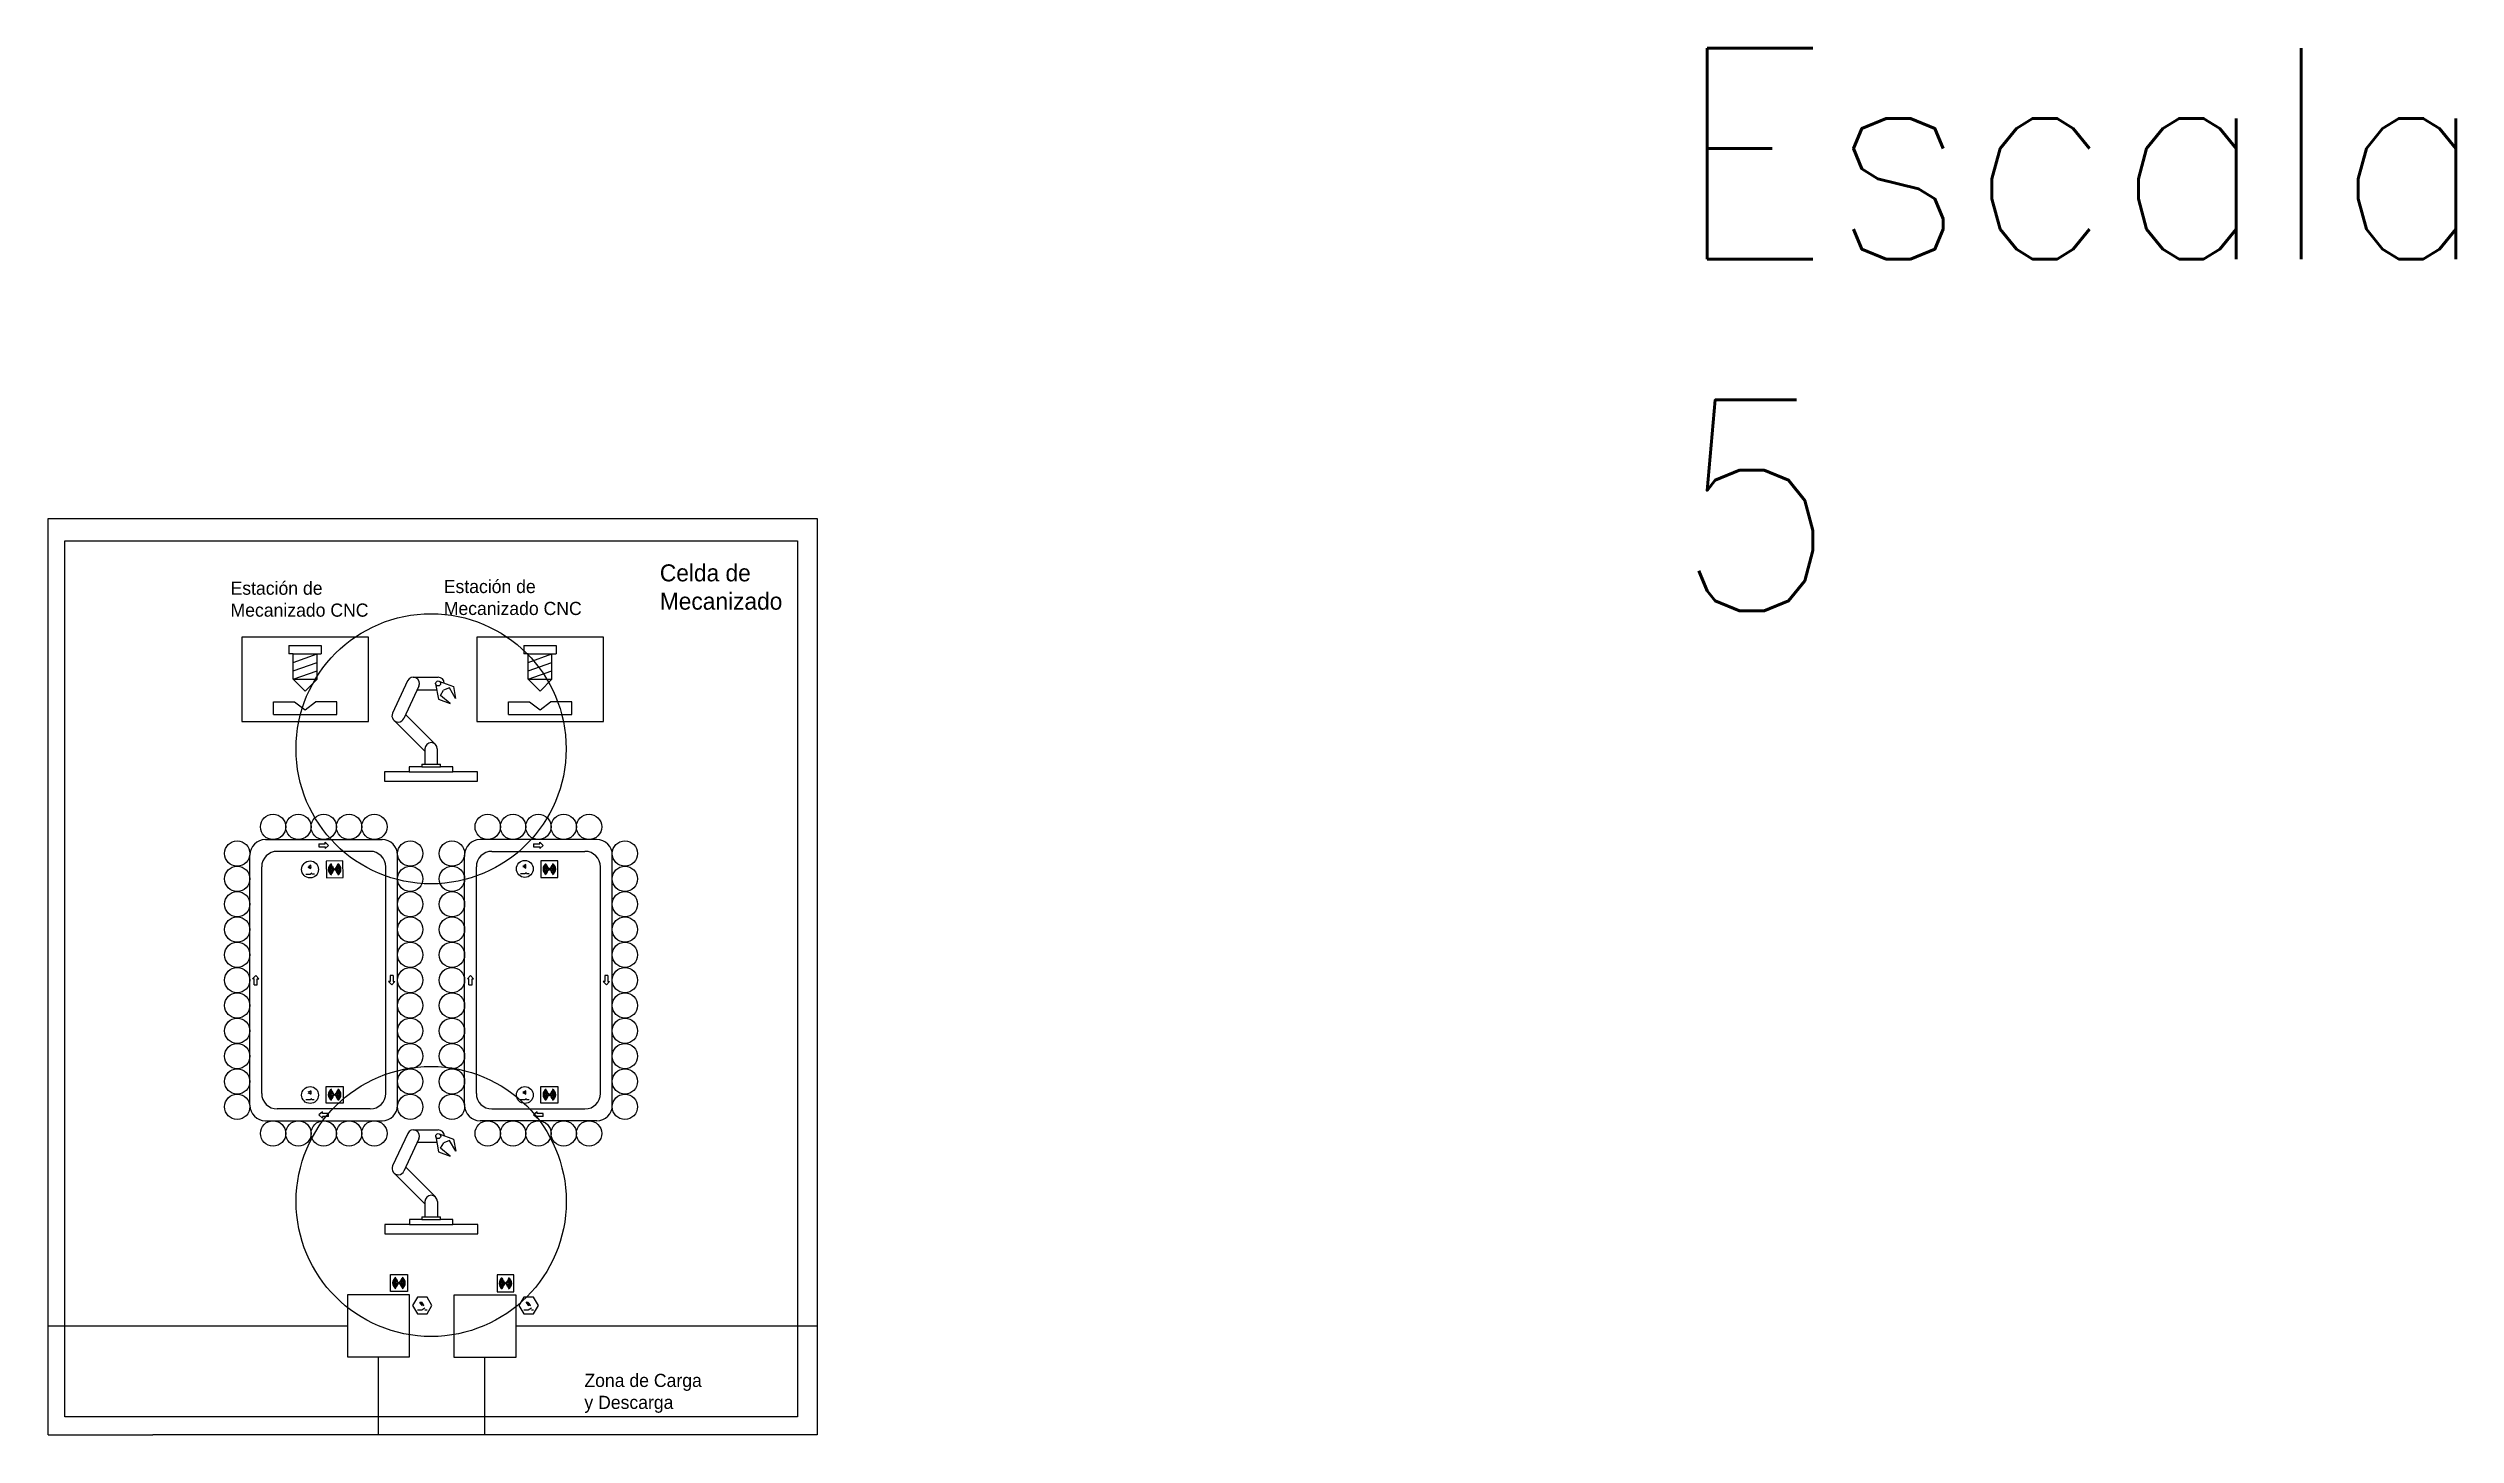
# Model space of a CAD drawing. Header units: millimetres. Extents: x 58 to 28582, y 26 to 16455.
import ezdxf

# ---------------------------------------------------------------- set-up
doc = ezdxf.new("R2010")
doc.units = ezdxf.units.MM
doc.header["$LTSCALE"] = 0.4
for name, color, linetype in [('01 Contornos vistos 0.35', 150, 'Continuous'), ('Almacenaje', 80, 'Continuous'), ('Anotaciones A 2.5mm 0.18', 92, 'Continuous'), ('Celdas', 200, 'Continuous'), ('Maquina', 82, 'Continuous'), ('Robots', 80, 'Continuous'), ('Sensores', 211, 'Continuous'), ('Texto2', 7, 'Continuous'), ('TrayectAGV', 140, 'Continuous')]:
    doc.layers.add(name, color=color, linetype=linetype)
doc.styles.add('UNE00', font='romans.shx', dxfattribs={"width": 0.9})

msp = doc.modelspace()

# ---------------------------------------------------------------- linework, layer by layer
at = {"layer": '01 Contornos vistos 0.35', "color": 40, "true_color": 0xf8d731}
for p, q in [((2911, 9378), (3294, 9378)), ((2911, 9378), (2911, 9278)), ((2961, 9278), (2911, 9278)), ((2961, 9078), (2961, 9278)), ((2961, 9178), (3244, 9278)), ((2961, 9278), (3244, 9278)), ((2961, 9078), (3244, 9178)), ((3244, 9078), (3244, 9278)), ((3244, 9278), (3294, 9278)), ((3294, 9378), (3294, 9278)), ((5694, 9378), (6077, 9378)), ((5694, 9378), (5694, 9278)), ((5744, 9278), (5694, 9278)), ((5744, 9078), (5744, 9278)), ((5744, 9178), (6027, 9278)), ((5744, 9278), (6027, 9278)), ((5744, 9078), (6027, 9178)), ((6027, 9078), (6027, 9278)), ((6027, 9278), (6077, 9278)), ((6077, 9378), (6077, 9278)), ((2961, 8978), (2961, 9078)), ((2961, 8978), (3244, 9078)), ((3102, 8836), (2961, 8978)), ((2961, 8978), (3244, 8978)), ((3102, 8836), (3244, 8978)), ((3244, 8978), (3244, 9078)), ((5744, 8978), (5744, 9078)), ((5744, 8978), (6027, 9078)), ((5886, 8836), (5744, 8978)), ((5744, 8978), (6027, 8978)), ((5886, 8836), (6027, 8978)), ((6027, 8978), (6027, 9078)), ((2727, 8561), (2727, 8711)), ((2727, 8711), (2977, 8711)), ((2727, 8561), (3477, 8561)), ((2977, 8711), (3102, 8615)), ((3102, 8615), (3227, 8711)), ((3477, 8711), (3227, 8711)), ((3477, 8561), (3477, 8711)), ((5511, 8561), (5511, 8711)), ((5511, 8711), (5761, 8711)), ((5511, 8561), (6261, 8561)), ((5761, 8711), (5886, 8615)), ((5886, 8615), (6011, 8711)), ((6261, 8711), (6011, 8711)), ((6261, 8561), (6261, 8711))]:
    msp.add_line(p, q, dxfattribs=at)
at = {"layer": '01 Contornos vistos 0.35', "color": 6}
for p, q in [((3112, 6670), (3162, 6670)), ((3162, 6670), (3184, 6683)), ((3184, 6671), (3212, 6671)), ((5655, 6676), (5705, 6676)), ((5705, 6676), (5727, 6689)), ((5727, 6676), (5755, 6676)), ((3111, 3998), (3161, 3998)), ((3161, 3998), (3183, 4010)), ((3183, 3998), (3211, 3998)), ((5655, 3998), (5705, 3998)), ((5705, 3998), (5727, 4010)), ((5727, 3998), (5755, 3998)), ((4463, 1586), (4477, 1580)), ((4483, 1586), (4497, 1580)), ((5725, 1586), (5739, 1580)), ((5745, 1586), (5759, 1580))]:
    msp.add_line(p, q, dxfattribs=at)
at = {"layer": '01 Contornos vistos 0.35', "color": 40, "true_color": 0xf8d731}
for points in [[(3852, 8478), (3852, 9478), (2352, 9478), (2352, 8478)], [(6636, 8478), (6636, 9478), (5136, 9478), (5136, 8478)]]:
    msp.add_lwpolyline(points, close=True, dxfattribs=at)
at = {"layer": '01 Contornos vistos 0.35', "color": 6}
for points in [[(3354, 6625), (3554, 6628), (3551, 6828), (3351, 6824)], [(5896, 6628), (6096, 6628), (6096, 6828), (5896, 6828)], [(3352, 4155), (3552, 4155), (3552, 3955), (3352, 3955)], [(5896, 4155), (6096, 4155), (6096, 3955), (5896, 3955)], [(4114, 1926), (4314, 1926), (4314, 1726), (4114, 1726)], [(5576, 1920), (5376, 1920), (5376, 1720), (5576, 1720)]]:
    msp.add_lwpolyline(points, close=True, dxfattribs=at)
at = {"layer": '01 Contornos vistos 0.35', "color": 1}
for centre in [(4595, 8154), (4596, 2791)]:
    msp.add_circle(centre, 1600, dxfattribs=at)
at = {"layer": '01 Contornos vistos 0.35', "color": 85, "true_color": 0x58ba48}
for centre in [(2723, 7229), (3023, 7229), (3323, 7229), (3623, 7229), (3923, 7229), (5266, 7229), (5566, 7229), (5866, 7229), (6166, 7229), (6466, 7229), (2298, 6913), (4348, 6913), (4842, 6913), (6891, 6913), (2298, 6613), (4348, 6613), (4842, 6613), (6891, 6613), (2298, 6313), (4348, 6313), (4842, 6313), (6891, 6313), (2298, 6013), (4348, 6013), (4842, 6013), (6891, 6013), (2298, 5713), (4348, 5713), (4842, 5713), (6891, 5713), (2298, 5413), (4348, 5413), (4842, 5413), (6891, 5413), (2298, 5113), (4348, 5113), (4842, 5113), (6891, 5113), (2298, 4813), (4348, 4813), (4842, 4813), (6891, 4813), (2298, 4513), (4348, 4513), (4842, 4513), (6891, 4513), (2298, 4213), (4348, 4213), (4842, 4213), (6891, 4213), (2298, 3913), (4348, 3913), (4842, 3913), (6891, 3913), (2723, 3597), (3023, 3597), (3323, 3597), (3623, 3597), (3923, 3597), (5266, 3597), (5566, 3597), (5866, 3597), (6166, 3597), (6466, 3597)]:
    msp.add_circle(centre, 150, dxfattribs=at)
at = {"layer": '01 Contornos vistos 0.35', "color": 6}
for centre, radius in [((3161, 6725), 100), ((3452, 6726), 5), ((5705, 6731), 100), ((5996, 6728), 5), ((3161, 4052), 100), ((3452, 4055), 5), ((5705, 4052), 100), ((5996, 4055), 5), ((4214, 1826), 5), ((5476, 1820), 5)]:
    msp.add_circle(centre, radius, dxfattribs=at)
for centre, radius, start, end in [((3125, 6754), 20.8, 330.88, 30.88), ((3125, 6754), 34.7, 330.88, 30.88), ((3125, 6754), 48.6, 330.88, 30.88), ((3452, 6726), 75, 120.88, 240.88), ((3452, 6726), 65, 120.88, 240.88), ((3452, 6726), 55, 120.88, 240.88), ((3452, 6726), 45, 120.88, 240.88), ((3452, 6726), 35, 120.88, 240.88), ((3452, 6726), 25, 120.88, 240.88), ((3452, 6726), 15, 120.88, 240.88), ((3452, 6726), 15, 300.88, 60.88), ((3452, 6726), 25, 300.88, 60.88), ((3452, 6726), 35, 300.88, 60.88), ((3452, 6726), 45, 300.88, 60.88), ((3452, 6726), 55, 300.88, 60.88), ((3452, 6726), 65, 300.88, 60.88), ((3452, 6726), 75, 300.88, 60.88), ((5670, 6761), 20.8, 330, 30), ((5670, 6761), 34.7, 330, 30), ((5670, 6761), 48.6, 330, 30), ((5996, 6728), 75, 120, 240), ((5996, 6728), 65, 120, 240), ((5996, 6728), 55, 120, 240), ((5996, 6728), 45, 120, 240), ((5996, 6728), 35, 120, 240), ((5996, 6728), 25, 120, 240), ((5996, 6728), 15, 120, 240), ((5996, 6728), 15, 300, 60), ((5996, 6728), 25, 300, 60), ((5996, 6728), 35, 300, 60), ((5996, 6728), 45, 300, 60), ((5996, 6728), 55, 300, 60), ((5996, 6728), 65, 300, 60), ((5996, 6728), 75, 300, 60), ((3126, 4082), 20.8, 330, 30), ((3126, 4082), 34.7, 330, 30), ((3126, 4082), 48.6, 330, 30), ((3452, 4055), 75, 120, 240), ((3452, 4055), 65, 120, 240), ((3452, 4055), 55, 120, 240), ((3452, 4055), 45, 120, 240), ((3452, 4055), 35, 120, 240), ((3452, 4055), 25, 120, 240), ((3452, 4055), 15, 120, 240), ((3452, 4055), 15, 300, 60), ((3452, 4055), 25, 300, 60), ((3452, 4055), 35, 300, 60), ((3452, 4055), 45, 300, 60), ((3452, 4055), 55, 300, 60), ((3452, 4055), 65, 300, 60), ((3452, 4055), 75, 300, 60), ((5670, 4082), 20.8, 330, 30), ((5670, 4082), 34.7, 330, 30), ((5670, 4082), 48.6, 330, 30), ((5996, 4055), 75, 120, 240), ((5996, 4055), 65, 120, 240), ((5996, 4055), 55, 120, 240), ((5996, 4055), 45, 120, 240), ((5996, 4055), 35, 120, 240), ((5996, 4055), 25, 120, 240), ((5996, 4055), 15, 120, 240), ((5996, 4055), 15, 300, 60), ((5996, 4055), 25, 300, 60), ((5996, 4055), 35, 300, 60), ((5996, 4055), 45, 300, 60), ((5996, 4055), 55, 300, 60), ((5996, 4055), 65, 300, 60), ((5996, 4055), 75, 300, 60), ((4214, 1826), 75, 120, 240), ((4214, 1826), 65, 120, 240), ((4214, 1826), 55, 120, 240), ((4214, 1826), 45, 120, 240), ((4214, 1826), 35, 120, 240), ((4214, 1826), 25, 120, 240), ((4214, 1826), 15, 120, 240), ((4214, 1826), 15, 300, 60), ((4214, 1826), 25, 300, 60), ((4214, 1826), 35, 300, 60), ((4214, 1826), 45, 300, 60), ((4214, 1826), 55, 300, 60), ((4214, 1826), 65, 300, 60), ((4214, 1826), 75, 300, 60), ((5476, 1820), 75, 120, 240), ((5476, 1820), 65, 120, 240), ((5476, 1820), 55, 120, 240), ((5476, 1820), 45, 120, 240), ((5476, 1820), 35, 120, 240), ((5476, 1820), 25, 120, 240), ((5476, 1820), 15, 120, 240), ((5476, 1820), 15, 300, 60), ((5476, 1820), 25, 300, 60), ((5476, 1820), 35, 300, 60), ((5476, 1820), 45, 300, 60), ((5476, 1820), 55, 300, 60), ((5476, 1820), 65, 300, 60), ((5476, 1820), 75, 300, 60)]:
    msp.add_arc(centre, radius, start, end, dxfattribs=at)
at = {"layer": 'Almacenaje'}
for p, q in [((3604, 1686), (3604, 952)), ((4339, 1686), (3604, 1686)), ((4339, 952), (4339, 1686)), ((4866, 1680), (4866, 945)), ((5601, 1680), (4866, 1680)), ((5601, 945), (5601, 1680)), ((3604, 952), (4339, 952)), ((4866, 945), (5601, 945))]:
    msp.add_line(p, q, dxfattribs=at)
at = {"layer": 'Celdas'}
msp.add_lwpolyline([(8935, 239), (255, 239), (255, 10619), (8935, 10619)], close=True, dxfattribs=at)
at = {"layer": 'Maquina'}
for p, q in [((2448, 3931), (2448, 6895)), ((2632, 7079), (4014, 7079)), ((3874, 6939), (2772, 6939)), ((4198, 3931), (4198, 6895)), ((4992, 3931), (4992, 6895)), ((6558, 7079), (5175, 7079)), ((5315, 6939), (6418, 6939)), ((6741, 3931), (6741, 6895)), ((2588, 4071), (2588, 6755)), ((4058, 4071), (4058, 6755)), ((5132, 4071), (5132, 6755)), ((6601, 4071), (6601, 6755)), ((2632, 3747), (4014, 3747)), ((3874, 3887), (2772, 3887)), ((6558, 3747), (5175, 3747)), ((5315, 3887), (6418, 3887))]:
    msp.add_line(p, q, dxfattribs=at)
for centre, start, end in [((2632, 6895), 90, 180), ((2772, 6755), 90, 180), ((3874, 6755), 0, 90), ((4014, 6895), 0, 90), ((5175, 6895), 90, 180), ((5315, 6755), 90, 180), ((6418, 6755), 0, 90), ((6558, 6895), 0, 90), ((2772, 4071), 180, 270), ((3874, 4071), 270, 0), ((5315, 4071), 180, 270), ((6418, 4071), 270, 0), ((2632, 3931), 180, 270), ((4014, 3931), 270, 0), ((5175, 3931), 180, 270), ((6558, 3931), 270, 0)]:
    msp.add_arc(centre, 184, start, end, dxfattribs=at)
at = {"layer": 'Robots'}
for p, q in [((4317, 8959), (4138, 8575)), ((4450, 8897), (4271, 8513)), ((4384, 9001), (4678, 9001)), ((4431, 8854), (4661, 8854)), ((4649, 8923), (4681, 8742)), ((4688, 8955), (4860, 8893)), ((4706, 8786), (4743, 8850)), ((4812, 8875), (4743, 8850)), ((4886, 8748), (4812, 8875)), ((4860, 8893), (4886, 8748)), ((4293, 8560), (4646, 8206)), ((4681, 8742), (4819, 8692)), ((4819, 8692), (4706, 8786)), ((4153, 8492), (4521, 8124)), ((4271, 8513), (4271, 8513)), ((4521, 8154), (4521, 7970)), ((4646, 8206), (4646, 8206)), ((4646, 8206), (4646, 8206)), ((4646, 8206), (4646, 8206)), ((4668, 8154), (4668, 7970)), ((4337, 7882), (4044, 7882)), ((4044, 7882), (4044, 7772)), ((4044, 7772), (5146, 7772)), ((4484, 7941), (4337, 7941)), ((4337, 7941), (4337, 7882)), ((4337, 7882), (4852, 7882)), ((4484, 7970), (4705, 7970)), ((4484, 7970), (4484, 7941)), ((4484, 7941), (4705, 7941)), ((4705, 7941), (4705, 7970)), ((4852, 7941), (4705, 7941)), ((4852, 7882), (4852, 7941)), ((5146, 7882), (4852, 7882)), ((5146, 7772), (5146, 7882)), ((4318, 3596), (4139, 3212)), ((4451, 3534), (4272, 3150)), ((4385, 3639), (4679, 3639)), ((4432, 3492), (4662, 3492)), ((4650, 3560), (4682, 3379)), ((4689, 3593), (4861, 3530)), ((4707, 3423), (4744, 3487)), ((4820, 3329), (4707, 3423)), ((4813, 3512), (4744, 3487)), ((4887, 3385), (4813, 3512)), ((4861, 3530), (4887, 3385)), ((4272, 3150), (4272, 3150)), ((4294, 3197), (4647, 2844)), ((4682, 3379), (4820, 3329)), ((4154, 3129), (4522, 2761)), ((4485, 2578), (4339, 2578)), ((4339, 2578), (4339, 2519)), ((4485, 2608), (4706, 2608)), ((4485, 2608), (4485, 2578)), ((4485, 2578), (4706, 2578)), ((4522, 2791), (4522, 2608)), ((4647, 2844), (4647, 2844)), ((4647, 2844), (4647, 2844)), ((4647, 2844), (4647, 2844)), ((4669, 2791), (4669, 2608)), ((4706, 2578), (4706, 2608)), ((4853, 2578), (4706, 2578)), ((4853, 2519), (4853, 2578)), ((4339, 2519), (4045, 2519)), ((4045, 2519), (4045, 2409)), ((4045, 2409), (5147, 2409)), ((4339, 2519), (4853, 2519)), ((5147, 2519), (4853, 2519)), ((5147, 2409), (5147, 2519))]:
    msp.add_line(p, q, dxfattribs=at)
for centre in [(4678, 8928), (4679, 3565)]:
    msp.add_circle(centre, 29.4, dxfattribs=at)
for centre, start, end in [((4384, 8928), 335, 155), ((4678, 8928), 3.5784, 90), ((4205, 8544), 155, 335), ((4595, 8154), 0, 180), ((4385, 3565), 335, 155), ((4679, 3565), 3.5784, 90), ((4206, 3181), 155, 335), ((4596, 2791), 0, 180)]:
    msp.add_arc(centre, 73.5, start, end, dxfattribs=at)
at = {"layer": 'Sensores', "color": 6}
for p, q in [((4433, 1508), (4484, 1508)), ((4456, 1602), (4477, 1580)), ((4463, 1586), (4484, 1564)), ((4476, 1602), (4497, 1580)), ((4483, 1586), (4504, 1564)), ((4484, 1508), (4521, 1529)), ((4521, 1508), (4547, 1508)), ((5695, 1508), (5746, 1508)), ((5717, 1602), (5739, 1580)), ((5725, 1586), (5746, 1564)), ((5737, 1602), (5759, 1580)), ((5745, 1586), (5766, 1564)), ((5746, 1508), (5783, 1529)), ((5783, 1508), (5808, 1508))]:
    msp.add_line(p, q, dxfattribs=at)
for points in [[(4432, 1459), (4547, 1459), (4605, 1559), (4547, 1658), (4432, 1658), (4375, 1559)], [(4487, 1568), (4481, 1561), (4490, 1559)], [(4507, 1568), (4501, 1561), (4510, 1559)], [(5694, 1459), (5809, 1459), (5867, 1559), (5809, 1658), (5694, 1658), (5636, 1559)], [(5749, 1568), (5742, 1561), (5751, 1559)], [(5769, 1568), (5762, 1561), (5771, 1559)]]:
    msp.add_lwpolyline(points, close=True, dxfattribs=at)
at = {"layer": 'Texto2'}
for p, q in [((3266, 7029), (3266, 6992)), ((3266, 7029), (3339, 7029)), ((3266, 6992), (3339, 6992)), ((3339, 7029), (3339, 7047)), ((3380, 7010), (3339, 7047)), ((3339, 6973), (3380, 7010)), ((3339, 6992), (3339, 6973)), ((5809, 7029), (5809, 6992)), ((5809, 7029), (5883, 7029)), ((5809, 6992), (5883, 6992)), ((5883, 7029), (5883, 7047)), ((5924, 7010), (5883, 7047)), ((5883, 6973), (5924, 7010)), ((5883, 6992), (5883, 6973)), ((2518, 5470), (2481, 5429)), ((2500, 5429), (2481, 5429)), ((2500, 5356), (2500, 5429)), ((2555, 5429), (2518, 5470)), ((2536, 5356), (2536, 5429)), ((2536, 5429), (2555, 5429)), ((4146, 5470), (4109, 5470)), ((4109, 5470), (4109, 5397)), ((4146, 5470), (4146, 5397)), ((5062, 5470), (5025, 5429)), ((5043, 5429), (5025, 5429)), ((5043, 5356), (5043, 5429)), ((5098, 5429), (5062, 5470)), ((5080, 5356), (5080, 5429)), ((5080, 5429), (5098, 5429)), ((6690, 5470), (6653, 5470)), ((6653, 5470), (6653, 5397)), ((6690, 5470), (6690, 5397)), ((2500, 5356), (2536, 5356)), ((4109, 5397), (4091, 5397)), ((4091, 5397), (4128, 5356)), ((4128, 5356), (4164, 5397)), ((4146, 5397), (4164, 5397)), ((5043, 5356), (5080, 5356)), ((6653, 5397), (6635, 5397)), ((6635, 5397), (6671, 5356)), ((6671, 5356), (6708, 5397)), ((6690, 5397), (6708, 5397)), ((3307, 3853), (3266, 3816)), ((3266, 3816), (3307, 3779)), ((3307, 3834), (3307, 3853)), ((3380, 3834), (3307, 3834)), ((3380, 3797), (3307, 3797)), ((3307, 3797), (3307, 3779)), ((3380, 3797), (3380, 3834)), ((5850, 3853), (5809, 3816)), ((5809, 3816), (5850, 3779)), ((5850, 3834), (5850, 3853)), ((5924, 3834), (5850, 3834)), ((5924, 3797), (5850, 3797)), ((5850, 3797), (5850, 3779)), ((5924, 3797), (5924, 3834))]:
    msp.add_line(p, q, dxfattribs=at)
at = {"layer": 'TrayectAGV'}
for p, q in [((58, 26), (58, 10883)), ((58, 10883), (9167, 10883)), ((9167, 10883), (9167, 26)), ((3604, 1312), (58, 1312)), ((9167, 1312), (5601, 1312)), ((3971, 26), (3971, 952)), ((5233, 26), (5233, 945)), ((58, 26), (1299, 26)), ((9167, 26), (1299, 26))]:
    msp.add_line(p, q, dxfattribs=at)

# ---------------------------------------------------------------- texts
at = {"layer": 'Anotaciones A 2.5mm 0.18', "insert": (19325, 16455), "char_height": 2500, "attachment_point": 1, "style": 'UNE00'}
msp.add_mtext_dynamic_manual_height_columns('Escala 5', width=8415.7, gutter_width=12.5, heights=[0], dxfattribs=at)
at = {"layer": 'Celdas', "insert": (7305, 10339), "char_height": 201.25, "attachment_point": 1}
msp.add_mtext_dynamic_manual_height_columns('Celda de Mecanizado', width=2170, gutter_width=1006, heights=[0], dxfattribs=at)
at = {"layer": 'Texto2', "char_height": 155.97, "attachment_point": 1}
for s, insert in [('Estación de\\PMecanizado CNC', (2219, 10135)), ('Estación de\\PMecanizado CNC', (4745, 10155)), ('Zona de Carga\\Py Descarga', (6411, 749))]:
    msp.add_mtext(s, dxfattribs=dict(at, insert=insert))

doc.saveas('drawing.dxf')
